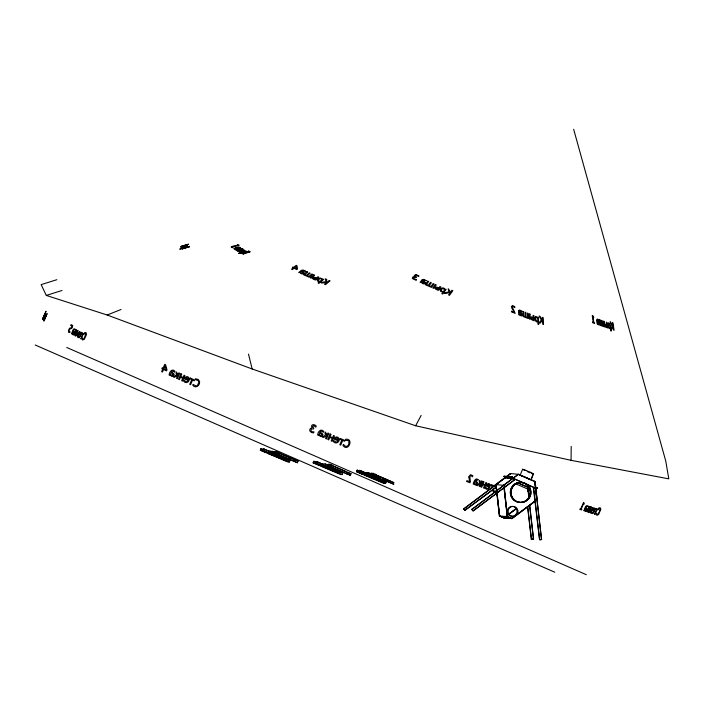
<?xml version="1.0" encoding="UTF-8"?>
<svg xmlns="http://www.w3.org/2000/svg" width="704" height="704" viewBox="0 0 704 704"><rect width="100%" height="100%" fill="white"/><g stroke="black" fill="none" stroke-linecap="round" stroke-linejoin="round"><path stroke-width="1.06" d="M573.654 129.307L665.782 461.173L668.8 478.861L571.076 460.328L571.182 446.433M44.642 315.603L43.111 319.449L43.349 318.613M44.326 316.334L43.481 318.56L43.674 317.847M44.642 316.571L45.549 313.694L43.067 319.132M182.415 247.94L185.126 247.122M44.07 320.294L43.868 321.059L47.115 313.526L45.848 316.774M531.291 479.239L533.491 473.898M44.572 319.141L44.229 320.223L45.258 318.138M43.824 316.298L43.138 318.058L46.033 311.238L44.686 314.662C45.399 311.986 40.674 323.805 43.93 316.554M44.194 315.814L44.519 314.864L44 315.885M43.349 319.713L45.672 314.195L43.322 319.66M45.874 314.626L43.49 320.021M287.047 459.184L290.057 460.495L289.397 462.026L287.628 461.886L260.322 450.234L260.982 448.703L263.366 449.601M260.322 450.234L261.386 448.738M260.726 450.261L265.681 452.426L267.74 452.593L262.794 450.428L263.85 448.932L270.371 451.774M262.794 450.428L263.85 448.932M268.462 452.628L269.526 451.132L268.462 452.628L284.68 459.721L278.52 456.878L286.563 459.87L269.949 452.742L270.6 451.211L273.865 452.496M270.345 452.778L271.005 451.246M274.613 453.112L275.273 451.581L277.235 451.739L279.717 452.822L279.057 454.353L277.499 454.23L297.669 462.801L274.613 453.112L279.057 454.353M276.575 453.262L277.235 451.739M340.859 472.199L342.866 473.079L342.206 474.61L340.428 474.47L313.13 462.818L313.79 461.287L316.166 462.185M313.13 462.818L314.186 461.314M313.526 462.845L318.481 465.01L320.549 465.177L315.594 463.012L316.659 461.507L323.171 464.358M315.594 463.012L316.659 461.507M321.262 465.212L322.326 463.707L321.262 465.212L337.48 472.305L331.32 469.462L339.363 472.446L322.749 465.326L323.814 463.83L323.154 465.362M350.346 475.279L327.668 465.714L328.328 464.182L329.877 464.306L332.086 465.274L331.426 466.796L330.862 466.752L350.346 475.279L351.006 473.748L331.522 465.23L332.086 465.274M327.668 465.714L329.217 465.837L329.877 464.306M346.333 473.88L346.993 472.349L351.006 473.748M350.011 475.253L350.671 473.722M384.217 481.105L386.223 481.976L385.563 483.507L383.786 483.366L356.488 471.715L357.148 470.184L360.518 471.513M356.488 471.715L357.544 470.219M356.893 471.75L361.838 473.915L363.906 474.074L358.952 471.909L360.017 470.413L366.529 473.264M358.952 471.909L360.017 470.413M361.838 473.915L362.498 472.384M380.838 481.202L364.628 474.109L365.279 472.578L367.514 473.414M365.684 472.613L364.628 474.109M372.328 477.338L373.41 477.418L366.106 474.223L366.766 472.701L369.081 473.563M366.106 474.223L367.171 472.727M373.806 475.922L370.779 474.593L371.439 473.062L375.883 474.302L375.223 475.834L373.657 475.71L393.835 484.282L382.166 479.046M370.779 474.593L372.742 474.751L373.402 473.22M490.952 488.682L492.158 485.883L490.75 485.346L491.093 484.537L494.604 485.892L494.261 486.693L492.853 486.156L492.052 488.013M520.071 475.376L522.632 469.225L524.85 469.99M531.212 479.213L533.086 473.871M44.722 315.427L45.584 314.01L43.208 319.431M56.822 279.699L41.14 284.636L46.306 295.425L107.175 315.014L252.164 368.984L415.633 425.77L421.142 415.422M496.267 484.977L495.906 484.598L463.786 509.036M463.698 508.825L496.003 484.739M496.408 487.133L464.834 510.382L496.311 486.992M505.331 478.315L505.12 477.822M471.918 509.502L504.038 485.074L504.548 485.619M504.126 485.232L471.856 509.379M473.123 511.016L514.448 479.899L473.018 510.884L472.718 510.303M184.87 245.942L181.06 247.245L181.729 246.893M184.105 246.18L181.931 246.91L182.521 246.655M496.69 490.327C495.229 493.706 492.888 488.242 492.606 490.908L495.15 492.334M496.241 491.929L496.76 491.506M507.153 477.664L513.181 478.139L512.195 476.802L503.967 476.318L504.944 477.655L513.55 478.632M505.102 476.3L506.07 477.752L513.251 478.298L513.7 478.808M535.445 501.01L511.914 518.61L503.879 517.977L499.374 516.006L495.81 484.493L510.426 473.563L518.47 474.285L503.932 485.162M495.986 484.572L510.655 473.669M496.197 484.581L510.444 473.748M511.843 476.881L512.873 478.289L535.586 488.215L537.513 487.872L535.902 488.312L537.187 499.708M503.712 485.144L518.461 474.188L535.128 481.483L535.876 488.066M509.062 513.902L515.988 508.719M508.218 514.633L516.199 508.728L508.244 514.721M511.685 518.496L535.137 500.949M535.366 500.966L511.905 518.514L503.862 517.783M495.246 485.61L494.815 485.778L495.317 484.607L496.742 484.502M107.175 315.014L121.035 309.496M187.238 247.236L186.173 247.658L189.622 246.69L182.037 248.978L185.478 247.87M187.458 247.086L189.482 246.391L181.905 248.706M46.306 295.425L61.987 290.488M184.052 245.74L184.906 245.388L181.562 246.382L188.593 244.2L187.493 244.473M182.151 247.298L187.044 245.828M181.456 247.782L187.194 246.154L182.098 247.174M187.229 246.215L181.526 247.922L181.262 247.359L186.956 245.643M187.37 246.514L181.614 248.107L184.351 247.359M183.366 246.013C175.674 248.169 187.053 244.27 185.249 245.379L187.493 244.482M185.354 245.802L187 245.406L181.122 247.069M533.386 488.154L533.931 488.074L533.386 488.162L539.537 539.713M535.462 487.934C534.266 488.136 534.785 487.907 534.697 488.039M541.605 539.493L541.059 539.537L541.614 539.493L536.994 499.286L536.457 499.365M527.56 506.748L531.3 539.352L531.846 539.308M531.3 539.352L531.846 539.264M533.06 539.167L533.597 539.088L529.734 505.393M539.669 539.73L533.746 488.101M541.534 539.51L540.593 539.634M536.554 499.356L535.41 499.497M532.831 539.194L532.004 539.238M532.902 539.194L532.013 539.299M535.806 488.233L537.53 488.039L535.366 487.863M540.619 539.634L540.021 539.704L541.526 539.493M532.074 539.282L531.538 539.343L527.727 506.722M533.051 539.123L533.597 539.079M536.914 499.286L541.446 539.519M279.717 452.822L278.15 452.698L298.329 461.27L297.343 461.076M518.478 474.382L534.978 481.598L537.011 499.629M512.063 476.898L503.967 476.318L505.067 477.673M534.75 481.58L536.8 499.611M495.81 484.493L504.214 485.434M535.357 487.784L537.522 487.951M535.489 488.101L512.934 478.236L512.195 476.802L513.462 478.782M527.868 487.678L529.874 487.837M374.678 478.359L382.73 481.351L366.511 474.258M384.446 481.844L386.223 481.976M497.57 498.608L499.523 515.891L504.073 517.801M499.374 516.006L507.478 516.578M394.064 482.715L375.294 474.558M415.633 425.77L571.076 460.328M391.415 481.58L374.466 474.39M533.544 473.994L531.335 473.229M520.001 475.35L520.467 475.473M295.249 460.099L293.77 459.589M371.21 473.871L370.498 473.704L371.043 474.03M327.853 464.966L327.307 464.93M275.053 452.382L274.498 452.346M392.26 482.143L393.51 482.557M522.174 476.186L521.162 475.798L523.45 476.608M371.202 473.686L368.104 472.692L370.841 474.126M327.844 464.781L324.746 463.795L325.503 464.262M275.035 452.197L271.946 451.211L273.557 452.109M279.312 453.297L295.68 460.117M376.578 476.846L380.107 478.227M524.806 469.964L526.09 470.492M526.055 470.474L530.279 472.287M530.121 472.745L527.287 471.548M523.424 476.59L527.648 478.412M516.965 482.434L528.774 487.599M516.938 482.504L528.792 487.687L528.123 489.218L515.284 483.604M511.896 518.417L507.346 516.507L504.266 487.362M511.914 518.61L507.258 516.56L503.95 487.309M499.523 515.891L504.099 517.898M372.742 474.751L375.223 475.834M366.766 472.701L370.418 474.294M365.279 472.578L367.189 473.414M359.612 470.378L364.566 472.542M357.148 470.184L359.938 471.407M359.357 471.944L385.563 483.507M66.73 347.477L586.318 574.693M331.109 465.194L345.602 471.53M329.058 464.508L330.537 465.15M329.217 465.837L331.426 466.796M316.254 461.481L321.2 463.646M313.79 461.287L315.647 462.097M322.749 465.326L330.053 468.521L321.666 465.238M315.999 463.038L342.206 474.61M35.2 344.995L554.787 572.22M275.273 451.581L276.786 452.241M270.6 451.211L273.346 452.408M263.454 448.897L268.4 451.062M260.982 448.703L262.847 449.513M269.949 452.742L277.244 455.937L268.866 452.663M263.19 450.454L289.397 462.026M526.214 477.866L529.786 479.512M530.253 472.278L533.57 473.933M527.613 478.403L530.578 479.829M524.718 470.378L522.614 469.286L523.037 469.542M532.453 473.317L533.148 473.678M288.508 458.146L289.027 458.436M464.737 510.303L464.578 509.828M472.111 509.52L471.812 509.177L472.252 509.687M514.246 479.855L513.392 478.72M496.214 484.889L496.751 485.558M464.622 509.863L463.672 508.702L463.883 509.194M513.665 478.738L514.202 479.45M472.226 509.626L472.762 510.338M472.639 510.541L472.278 510.066M464.508 510.066L464.138 509.599M504.698 485.786L505.058 486.27M504.17 476.168L505.129 477.62M472.296 510.074L471.953 509.599M248.494 354.103L252.164 368.984M529.575 505.419L533.438 539.106M534.82 481.518L535.726 490.063M536.078 493.249L536.518 496.452M528.088 488.391L529.047 496.918M527.991 488.409L529.074 497.948M527.859 488.374L528.836 496.954M527.78 488.391L528.141 491.568M528.378 493.689L528.739 496.874M504.09 487.3L507.399 516.639M496.118 484.546L499.673 515.962M496.232 486.728L496.716 491.049M496.962 493.205L497.332 496.452M480.119 482.258L480.603 483.27L481.624 480.894L482.319 481.158L479.97 486.614L479.274 486.35L480.005 483.701L477.506 485.672L476.643 485.338L479.574 483.085C478.597 480.77 480.11 478.72 480.119 482.258M534.75 317.847L535.374 320.672L536.369 321.772L537.865 322.054L537.953 324.227L538.71 324.526L538.41 317.425L537.654 317.134L537.68 317.671L535.594 316.351L534.75 317.847M85.835 334.057L83.926 338.844L82.975 339.222L82.491 337.797L81.963 338.932L82.614 340.058L84.366 339.178L86.152 335.377L86.117 332.737L84.674 332.631L84.172 333.802L85.149 333.274L85.835 334.057M326.19 433.928L326.902 435.424L327.932 433.048L328.838 433.444L326.489 438.909L325.582 438.504L326.665 435.987L323.268 437.501L322.142 436.999L325.591 435.063C324.315 432.749 325.354 430.232 326.19 433.928M605.167 324.738L605.95 327.131L607.719 327.994L606.848 322.37L606.338 322.186L606.681 324.377L605.642 324.078L605.167 324.738M199.602 381.779C200.244 385.678 194.99 389.039 192.676 385.062C192.984 382.598 196.909 389.092 198.185 383.803C201.159 379.315 193.961 380.679 195.386 378.761L198.343 379.438L199.602 381.779M76.19 329.956L76.032 332.499L77.431 330.326L75.082 335.782L75.794 333.062L73.762 335.06L73.295 334.805L75.451 332.402L75.794 329.437L76.19 329.956M597.23 320.118L599.518 323.558A2.033 0.924 72.2 0 1 599.518 324.535L599.447 324.755A1.795 0.818 72.2 0 1 598.875 325.019L597.775 323.919L597.863 324.518L597.362 324.342C597.001 323.206 595.452 317.073 598.664 319.598L598.814 320.566L597.23 320.118M586.872 508.438L586.564 509.854A2.033 0.924 -65.4 0 1 586.001 510.805L585.798 511.025A1.795 0.818 -65.4 0 1 585.033 511.324L584.505 510.312L583.827 510.743C584.716 509.74 585.394 503.87 587.972 506.026C587.462 506.968 584.628 506.106 586.872 508.438M189.262 378.866C189.746 382.14 185.46 384.155 183.63 381.163L184.061 380.169L186.252 381.797A1.654 1.531 -72.9 0 0 187.255 381.462L188.012 380.398L184.527 378.822C184.826 375.91 189.174 375.901 189.262 378.866M322.793 434.262L322.608 435.327A2.033 2.015 -85.5 0 1 321.895 436.207L321.596 436.366A1.795 1.778 -85.5 0 1 320.223 436.348L318.78 434.843L318.534 435.424L317.627 435.028C317.759 431.64 320.883 428.138 323.787 431.376L323.391 432.309L321.367 431.033L320.082 431.834L322.793 434.262M45.707 315.436L45.109 317.055L45.707 315.436M518.584 310.79L518.725 314.776L519.473 315.066L519.446 314.512L520.934 315.788A1.795 1.162 59.2 0 0 521.884 315.709L522.034 315.533A2.033 1.311 59.2 0 0 522.227 314.679L521.347 312.831L519.332 311.661L519.939 310.825L521.752 311.846L521.717 310.966L519.561 309.962L518.584 310.79M349.158 442.394L348.427 445.007L347.151 446.239L345.268 446.283L343.438 444.365L342.945 445.518C348.154 452.637 354.35 438.222 345.655 439.217C343.922 441.54 349.686 439.085 349.158 442.394M511.553 306.478L511.905 308.387L514.413 312.294L511.474 311.142L511.509 311.934L515.196 313.386L512.362 307.252L512.934 306.416L514.835 307.683L514.8 306.698L512.503 305.518L511.553 306.478M239.034 247.579C241.727 245.96 229.742 248.855 235.242 249.11A2.033 0.493 -14.5 0 0 236.333 248.838C238.146 248.653 237.063 246.497 239.034 247.579M177.179 373.789L177.822 375.258L178.842 372.882L179.687 373.27L177.338 378.726L176.493 378.338L177.575 375.822L177.153 375.637L174.346 377.37L173.29 376.895L176.59 374.915C175.446 372.654 176.493 370.128 177.179 373.789M325.908 279.814L325.741 281.679L320.698 282.533L321.781 283.026L326.718 282.533L324.597 284.319L325.459 284.706L330.079 280.808L329.226 280.421L327.14 282.172L326.462 281.354L326.832 279.585L325.653 278.793L325.107 279.25L325.908 279.814M607.702 323.638L608.502 327.58L609.268 328.592L610.236 328.61L611.116 331.144L609.91 323.444L609.409 323.268L609.497 323.858L608.212 322.749L607.702 323.638M535.559 318.041L536.105 320.672L537.83 321.341L537.706 318.41L536.237 317.275A1.065 0.686 59.2 0 0 535.718 317.522L535.559 318.041M530.702 317.548L531.502 319.581L534.081 320.822L533.861 315.638L533.104 315.339L533.192 317.354L531.37 316.8L530.702 317.548M608.265 324.069C607.526 326.823 611.406 331.021 609.62 324.65L608.555 323.699A1.065 0.484 72.2 0 0 608.265 324.069M173.976 374.158L173.774 375.223A2.033 1.883 -72.9 0 1 173.087 376.103L172.797 376.27A1.795 1.663 -72.9 0 1 171.503 376.27L170.183 374.801L169.937 375.382L169.092 375.003C169.268 371.906 172.137 368.007 174.988 371.281L174.583 372.214L172.718 370.973L171.477 371.791L173.976 374.158M588.474 507.144L588.28 508.913L585.983 511.465L586.52 511.65L588.711 509.502L587.629 512.019L588.06 512.16L590.41 506.704L589.978 506.554C587.787 513.964 589.565 502.806 588.474 507.144M46.033 314.679L43.595 320.39L46.033 314.679M240.979 252.234L244.851 251.504C245.247 250.166 241.71 251.654 240.979 252.234M74.237 331.734L73.894 333.177A2.033 0.862 -67.9 0 1 73.339 334.118L73.154 334.321A1.795 0.757 -67.9 0 1 72.468 334.55L72.063 333.423L71.438 333.802C72.23 333.027 73.102 326.788 75.328 329.322C74.826 330.202 72.406 329.102 74.237 331.734M317.178 279.981L317.706 281.213L319.546 281.776L318.094 283.008L318.903 283.378L323.646 279.374L320.153 277.992L318.366 278.599L317.178 279.981M425.26 282.489L425.049 283.21A2.033 1.399 12 0 1 424.31 283.721L424.002 283.791A1.795 1.241 12 0 1 422.638 283.598L421.247 282.366L420.086 282.348L422.057 279.682L423.87 279.391L426.342 280.623C424.459 281.318 419.848 277.57 425.26 282.489M302.993 272.554L301.708 273.231L300.414 272.149L301.374 271.339L302.993 272.554M600.776 509.071L598.778 514.184L597.573 515.205L596.534 515.073L596.042 514.254L596.543 513.102L596.878 514.175L597.969 514.193L599.993 510.541L599.922 508.649L598.25 509.124L598.752 507.962L600.081 507.698L600.776 509.071M312.462 277.966L312.902 278.89L315.286 280.06L318.754 277.138L317.944 276.769L316.589 277.904L313.711 277.094L312.462 277.966M595.144 509.01L593.322 513.216L592.046 513.638L591.36 512.882L591.791 511.878L592.812 512.829A1.654 0.757 -65.4 0 0 593.463 512.292L594.097 511.157L592.302 510.567C592.354 509.265 594.836 506.44 595.144 509.01M440.141 289.819L440.616 291.342L442.913 292.204L441.866 293.656L442.754 294.052L446.195 289.291L445.034 289.265C444.022 287.179 440.625 287.514 440.141 289.819M490.107 485.399C490.38 487.978 487.045 491.031 485.162 488.233L485.593 487.23L487.353 488.532A1.654 1.232 -63.9 0 0 488.233 488.101L488.937 487.001L486.077 485.901C486.182 483.437 490.134 482.381 490.107 485.399M448.58 290.022L448.879 291.852L444.242 293.022L445.447 293.55L449.478 292.53L450.076 292.794L448.545 294.923L449.486 295.337L452.83 290.699L451.889 290.286L450.384 292.371C449.997 290.902 447.058 286.695 448.58 290.022M521.444 314.31L520.995 314.961L519.983 314.442L519.358 312.356L521.444 314.31M583.801 502.955L584.232 503.694L583.942 504.363L583.317 504.152L581.222 509.027L581.847 509.238L581.522 509.978L579.841 509.423L580.166 508.675L580.774 508.878L583.598 502.322L583.801 502.955M239.334 251.187L241.578 250.985L239.334 251.187M312.488 426.492L313.843 428.208L313.491 429.018L311.397 428.886L310.913 430.786L311.828 431.666L314.01 431.869L313.57 432.898L311.406 432.494L309.927 431.042A2.473 2.446 -85.5 0 1 309.83 429.616C310.112 427.249 313.482 428.762 311.502 426.281C311.793 423.676 315.198 424.521 316.246 426.14L315.806 427.17L313.782 425.586L312.488 426.492M68.455 331.03L68.631 332.394L69.784 332.57C71.262 330.986 67.452 332.209 69.309 329.771C70.576 327.659 72.538 329.762 72.679 325.486L71.06 324.606L70.69 325.459L71.931 326.137L71.095 328.073L69.96 327.967A1.971 0.836 -67.9 0 0 69.177 328.962L68.455 331.03M468.846 476.925L469.612 481.659L466.902 480.612L466.541 481.448L469.946 482.759L470.386 481.738L469.841 476.45L470.897 475.534L472.393 476.766L472.842 475.728L470.518 474.672L468.846 476.925M477.4 482.654L477.162 483.692A2.033 1.514 -63.9 0 1 476.52 484.607L476.256 484.801A1.795 1.338 -63.9 0 1 475.165 484.942L474.135 483.692L473.88 484.273L473.194 484.009C473.634 481.818 475.561 476.872 478.447 479.802C476.925 481.202 473.581 477.963 477.4 482.654M594.651 509.3L594.396 510.453L593.032 510.004L593.982 508.71L594.651 509.3M586.309 508.957L585.71 510.312L585.068 510.312L585.49 508.033L586.309 508.957M81.462 333.309L79.332 337.753L78.135 337.427L78.364 335.931L79.209 337.049A1.654 0.695 -67.9 0 0 79.807 336.565L80.423 335.447L78.883 334.611C78.91 333.256 81.426 330.625 81.462 333.309M240.082 252.402L240.979 252.754L238.665 253.502L246.497 251.24L244.622 250.686L240.082 252.402M531.52 317.838L531.81 319.053L533.298 319.827L533.218 318.067L531.52 317.838M318.138 280.095L318.481 280.896L320.021 281.38L321.983 279.726L320.804 278.696A1.065 0.66 1.4 0 0 319.915 278.687L318.138 280.095M81.013 333.555L80.722 334.743L79.552 334.101L80.45 332.86L81.013 333.555M73.709 332.209L72.697 333.626L73.049 331.144L73.709 332.209M441.109 290.048L441.382 291.042L443.256 291.729L444.682 289.758L443.238 288.622A1.065 0.73 12 0 0 442.376 288.649L441.109 290.048M434.993 287.83L435.644 289.133L438.293 290.391L440.801 286.915L439.903 286.519L438.926 287.874L436.26 287.003L434.993 287.83M339.161 439.815C339.178 443.106 334.946 444.083 333.23 441.461L333.661 440.458L336.037 442.13A1.654 1.637 -85.5 0 0 337.093 441.813L337.867 440.748L334.118 439.111C334.55 435.741 339.645 436.586 339.161 439.815M338.298 439.384L338.166 440.044L335.306 438.794L336.943 437.747L338.298 439.384M415.219 275.748L416.522 277.112L416.152 277.631L414.066 277.262L413.521 278.52L416.583 279.682L416.108 280.333L412.526 278.564A2.473 1.698 12 0 1 412.474 277.57C413.081 275.766 416.038 277.658 414.242 275.475L416.046 274.516L418.986 275.994C418.308 277.666 416.363 273.733 415.219 275.748M188.452 379.025L188.311 379.694L185.654 378.488L187.22 377.423L188.452 379.025M234.758 248.556L236.834 248.169L234.758 248.556M605.748 325.072C605.299 326.885 608.318 328.02 606.795 325.142L605.748 325.072M599.007 323.726L598.092 323.743L597.406 321.578L598.558 322.335L599.007 323.726M489.403 485.646L489.245 486.297L487.054 485.452L488.462 484.264L489.403 485.646M238.506 251.346L239.246 251.997C250.29 249.462 241.569 249.718 238.506 251.346M321.798 434.465L321.13 435.45L319.871 435.134L319.114 434.086L319.766 432.564L321.798 434.465M173.034 374.378L172.383 375.373L171.204 375.065L170.509 374.035L171.16 372.522L173.034 374.378M476.582 482.97L475.966 483.991L474.989 483.833L474.461 482.926L475.112 481.413L476.582 482.97M612.137 325.82L611.107 329.182L611.794 329.419L613.026 326.612L613.554 330.044L614.09 330.238L612.929 322.74L612.392 322.546L612.92 325.926L610.157 321.763L612.137 325.82M436.04 287.989L436.066 288.622L437.738 289.529L438.592 288.341L436.04 287.989M248.873 251.038L246.594 252.63L250.202 251.742L242.862 254.109L245.925 252.85L241.173 253.123L245.96 252.419L248.873 251.038M303.996 272.8L303.6 273.407A2.033 1.25 1.4 0 1 302.711 273.83L302.377 273.882A1.795 1.109 1.4 0 1 301.03 273.671L299.922 272.562L298.751 272.501L301.453 270.266L303.38 270.072L305.589 271.216C303.151 271.198 300.652 269.614 303.996 272.8M424.266 282.498L423.166 283.07L421.599 281.882L422.294 280.914L424.266 282.498M46.059 315.014L43.798 320.654L46.059 315.014M77.968 330.625L75.618 336.081L77.053 333.828L78.056 334.374L77.37 337.031L79.719 331.575L78.399 333.582L77.396 333.036L77.968 330.625M82.139 332.895L81.796 333.705L82.553 334.118L80.916 338.976L82.922 334.321L83.679 334.734L84.022 333.925L82.139 332.895M162.237 367.981L161.902 368.764L162.703 369.125L161.621 371.624L162.483 372.02L163.566 369.512L166.531 370.85L166.971 369.829L165.581 364.725L164.754 364.355L163.038 368.342L162.237 367.981M165.123 365.886L163.9 368.738L166.162 369.758L165.123 365.886M180.91 373.815L178.561 379.271L179.406 379.658L180.462 377.203L182.741 378.233L181.685 380.688L182.53 381.066L184.888 375.61L184.034 375.232L183.084 377.441L180.805 376.411L181.755 374.202L180.91 373.815M190.37 378.092L190.027 378.893L191.734 379.667L189.728 384.322L190.582 384.701L192.579 380.054L194.295 380.82L194.638 380.019L190.37 378.092M330.15 434.025L327.8 439.481L328.706 439.877L329.771 437.422L332.218 438.486L331.162 440.95L332.068 441.346L334.418 435.89L333.511 435.486L332.561 437.694L330.106 436.63L331.056 434.421L330.15 434.025M340.314 438.469L339.962 439.27L341.801 440.079L339.803 444.726L340.71 445.122L342.716 440.475L344.555 441.276L344.898 440.466L340.314 438.469M483.322 481.545L480.973 487.001L481.668 487.274L482.724 484.818L484.598 485.531L483.542 487.995L484.238 488.259L486.587 482.803L485.892 482.539L484.942 484.748L483.067 484.026L484.018 481.818L483.322 481.545M501.662 516.912L509.696 517.546L501.662 516.912M591.034 506.915L588.685 512.371L589.125 512.512L590.181 510.057L591.351 510.444L590.295 512.908L590.726 513.049L593.076 507.593L592.645 507.443L591.694 509.652L590.524 509.265L591.474 507.056L591.034 506.915M595.901 508.534L595.549 509.335L596.429 509.634L594.431 514.281L594.862 514.43L596.869 509.775L597.749 510.066L598.092 509.265L595.901 508.534M232.082 246.937C235.532 248.354 227.348 247.518 233.596 246.013A1.971 0.475 -14.5 0 1 234.978 245.766L238.093 245.432L237.134 244.869L237.996 244.587L239.254 245.326L232.082 246.937M427.75 281.142L425.242 284.627L431.534 287.408L434.042 283.932L433.154 283.536L430.998 286.51L429.194 285.718L431.35 282.735L430.452 282.339L428.296 285.322L426.492 284.522L428.648 281.538L427.75 281.142M435.345 284.504L432.837 287.98L433.726 288.376L436.234 284.891L435.345 284.504M182.556 248.195L186.718 246.946L182.644 248.142M313.606 277.904L313.474 278.458L314.943 279.294L316.122 278.3L313.606 277.904M181.702 248.424L179.722 249.163L187.616 246.664L181.702 248.424M541.376 320.118L539.106 322.802L540.118 323.198L542.098 320.866L542.599 321.059L542.731 324.227L543.523 324.535L543.233 317.627L542.441 317.319L542.573 320.434L540.417 316.818L539.123 316.008L541.376 320.118M292.899 267.115L292.398 267.538L293.163 267.881L291.579 269.227L292.406 269.606L293.999 268.268L296.842 269.562L297.493 269.016L296.991 265.69L296.199 265.329L293.665 267.467L292.899 267.115M296.296 266.323L294.492 267.846L296.666 268.84L296.296 266.323M306.9 271.718L303.433 274.639L309.153 277.253L312.62 274.331L311.802 273.962L308.827 276.47L307.19 275.722L310.165 273.214L309.355 272.844L306.381 275.343L304.735 274.595L307.71 272.087L306.9 271.718M313.79 274.868L310.323 277.79L311.142 278.168L314.609 275.238L313.79 274.868M273.724 453.728L286.194 459.122L273.724 453.728M326.533 466.303L338.994 471.706L326.533 466.303M369.89 475.209L382.351 480.603L369.89 475.209M271.374 452.698L288.578 460.134L271.374 452.698M324.183 465.274L341.387 472.718L324.183 465.274M367.541 474.179L384.745 481.624L367.541 474.179M240.548 247.755L235.039 249.533L237.072 250.721L242.581 248.943L237.565 250.298L236.984 249.955L241.71 248.433L236.113 249.445L240.548 247.755M242.994 249.19L237.486 250.967L242.994 249.19M534.926 499.514L534.926 499.506M269.914 453.658L268.356 453.534L286.484 460.9L269.914 453.658M322.722 466.242L321.156 466.118L339.284 473.484L322.722 466.242M366.08 475.138L364.514 475.015L382.642 482.381L366.08 475.138M592.662 315.577L592.24 315.427L593.296 322.186L592.574 321.939L592.698 322.705L594.669 323.391L593.815 322.37L593.032 317.346L593.762 317.601L593.657 316.923L592.662 315.577M599.931 319.933L599.421 319.748L600.292 325.371L603.874 326.638L603.002 321.015L602.492 320.83L603.24 325.653L602.219 325.292L601.462 320.47L600.952 320.294L601.709 325.116L600.679 324.755L599.931 319.933M604.243 321.455L603.742 321.27L604.613 326.894L605.123 327.078L604.243 321.455M523.609 311.599L522.852 311.3L523.072 316.483L528.378 318.578L528.167 313.394L527.41 313.095L527.595 317.539L526.073 316.941L525.888 312.497L525.131 312.198L525.316 316.642L523.794 316.043L523.609 311.599M530.015 314.125L529.258 313.826L529.47 319.009L530.226 319.299L530.015 314.125M516.023 514.439A5.007 4.954 -85.5 0 0 512.873 506.378A5.007 4.954 -85.5 0 0 507.522 513.172A5.007 4.954 -85.5 0 0 516.023 514.439M516.921 514.51A5.007 4.954 -85.5 0 0 513.779 506.449A5.007 4.954 -85.5 0 0 508.429 513.242A5.007 4.954 -85.5 0 0 516.921 514.51M528.132 498.67A10.094 9.997 -85.5 0 0 521.778 482.416A10.094 9.997 -85.5 0 0 510.998 496.109A10.094 9.997 -85.5 0 0 528.132 498.67M528.053 498.617A10.006 9.918 -85.5 0 0 521.761 482.495A10.006 9.918 -85.5 0 0 511.069 496.074A10.006 9.918 -85.5 0 0 528.053 498.617M528.801 498.722A10.094 9.997 -85.5 0 0 522.456 482.469A10.094 9.997 -85.5 0 0 511.667 496.162A10.094 9.997 -85.5 0 0 528.801 498.722M528.73 498.67A10.006 9.918 -85.5 0 0 522.438 482.548A10.006 9.918 -85.5 0 0 511.746 496.126A10.006 9.918 -85.5 0 0 528.73 498.67"/></g></svg>
